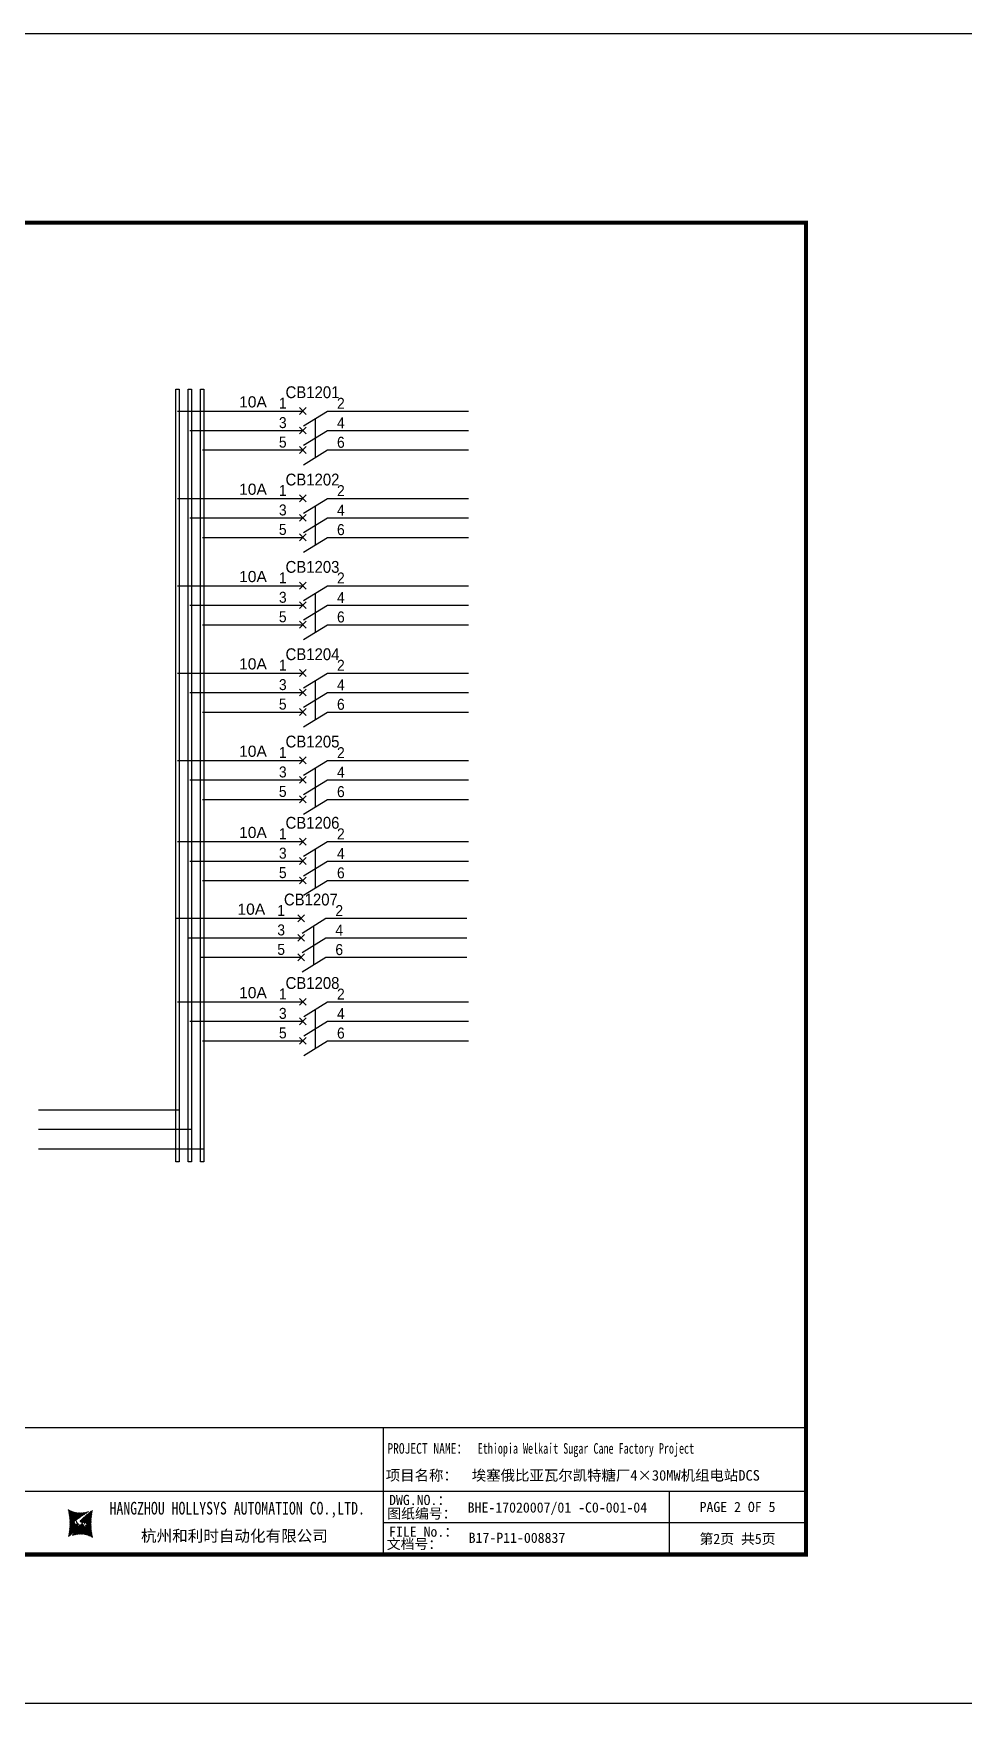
# Model space of a CAD drawing. Extents: x 79822 to 122366, y -56021 to -28815.
# Drawn here: x 98842 to 101043, y -37158 to -33205 of the extents above; entities that cross this region are included whole.
import ezdxf
from ezdxf.enums import TextEntityAlignment as Align
from ezdxf.lldxf.tags import DXFTag

# ---------------------------------------------------------------- set-up
doc = ezdxf.new("R2010")
doc.units = 0
doc.header["$LTSCALE"] = 100
doc.header["$MEASUREMENT"] = 0
for name, color, linetype in [('t', 1, 'Continuous'), ('标准图框及表格', 7, 'Continuous'), ('空气开关', 7, 'Continuous')]:
    doc.layers.add(name, color=color, linetype=linetype)
doc.styles.add('HZ', font='arial.ttf', dxfattribs={"width": 0.7})
doc.styles.get("Standard").update_dxf_attribs({"font": ''})
doc.styles.get('Standard').set_extended_font_data('SimSun')
tags = doc.linetypes.add('CENTER', pattern=[2, 1.25, -0.25, 0.25, -0.25]).pattern_tags.tags
tags[10:11] = [DXFTag(74, 4), DXFTag(75, 0), DXFTag(340, '0'), DXFTag(46, 1.0), DXFTag(50, 0.0), DXFTag(44, 0.0), DXFTag(45, 0.0)]
tags[8:9] = [DXFTag(74, 4), DXFTag(75, 0), DXFTag(340, '0'), DXFTag(46, 1.0), DXFTag(50, 0.0), DXFTag(44, 0.0), DXFTag(45, 0.0)]
tags[6:7] = [DXFTag(74, 4), DXFTag(75, 0), DXFTag(340, '0'), DXFTag(46, 1.0), DXFTag(50, 0.0), DXFTag(44, 0.0), DXFTag(45, 0.0)]
tags[4:5] = [DXFTag(74, 4), DXFTag(75, 0), DXFTag(340, '0'), DXFTag(46, 1.0), DXFTag(50, 0.0), DXFTag(44, 0.0), DXFTag(45, 0.0)]
pattern_1 = [(45, (0, 0), (-0.736262898216564, 0.7362628982165641), [])]

# ---------------------------------------------------------------- blocks, each defined once
blk = doc.blocks.new('图框')
at = {"layer": '标准图框及表格'}
h = blk.add_hatch(dxfattribs=at)
h.set_pattern_fill('ANSI31', color=5, scale=8.329863809039892, style=0)
h.set_pattern_definition(pattern_1)
edge = h.paths.add_edge_path()
edge.add_arc((2399.257256036391, -2998.153851416566), 55.18534773488954, 238.1092081981581, 291.6531626184834)
edge.add_line((2419.619937407027, -3049.445018414634), (2388.525499730735, -3070.242821799802))
edge.add_arc((2238.907377712399, -3078.328790578547), 135.3602868968974, 346.3915348661821, 374.2500326978034)
edge.add_line((2370.467593623529, -3110.177132109857), (2397.50623789792, -3087.85242802291))
edge.add_line((2391.339199201146, -3080.281448750429), (2396.143986595598, -3080.898839897796))
edge.add_spline(control_points=[(2397.470018868538, -3087.887634953957), (2398.35948137939, -3087.023080631327), (2399.970992452319, -3085.456697735681), (2399.869182150054, -3081.252294174519), (2397.426500162081, -3081.012803431273), (2396.121921064187, -3080.884897048199)], knot_values=[0, 0, 0, 0, 6.844331067525468, 12.40042740766005, 18.76924275352248, 18.76924275352248, 18.76924275352248, 18.76924275352248], weights=[1, 1, 1, 1, 1, 1], degree=3, periodic=0)
edge.add_spline(control_points=[(2388.515363058686, -3070.265433304907), (2387.789374929038, -3070.86905758363), (2386.478198365832, -3071.959237952229), (2385.544096281083, -3073.38263759949), (2385.127199159644, -3074.017912079413)], knot_values=[0, 0, 0, 0, 5.253673658024614, 9.488438564008057, 9.488438564008057, 9.488438564008057, 9.488438564008057], weights=[1, 1, 1, 1, 1], degree=3, periodic=0)
edge.add_spline(control_points=[(2386.272665588534, -3072.281716856574), (2385.721471206634, -3072.905523096015), (2384.632427465753, -3074.386714445929), (2384.912828655535, -3077.72895088909), (2387.858851342782, -3079.895552619193), (2390.185443934519, -3080.145534927004), (2391.314573401905, -3080.266855002868)], knot_values=[10.66597461496156, 10.66597461496156, 10.66597461496156, 10.66597461496156, 18.97770399508879, 28.89455822145742, 41.119553648298, 52.64692538081317, 52.64692538081317, 52.64692538081317, 52.64692538081317], weights=[1, 1, 1, 1, 1, 1, 1], degree=3, periodic=0)
h = blk.add_hatch(dxfattribs=at)
h.set_pattern_fill('ANSI31', color=3, scale=8.329863809039892, style=0)
h.set_pattern_definition(pattern_1)
edge = h.paths.add_edge_path()
edge.add_line((2402.469732125144, -3075.776359090531), (2407.706041465404, -3076.440586092609))
edge.add_spline(control_points=[(2401.044493204623, -3068.769946203269), (2400.155030693568, -3069.634500525768), (2398.543519620813, -3071.200883421574), (2398.645329922932, -3075.40528698259), (2401.088011911052, -3075.644777725895), (2402.392591008975, -3075.772684108895)], knot_values=[0, 0, 0, 0, 6.844331067526932, 12.40042740766158, 18.76924275352342, 18.76924275352342, 18.76924275352342, 18.76924275352342], weights=[1, 1, 1, 1, 1, 1], degree=3, periodic=0)
edge.add_line((2428.046918449632, -3046.480449047325), (2401.008274175249, -3068.805153134272))
edge.add_spline(control_points=[(2412.625169549749, -3083.918607966574), (2413.015644598316, -3083.422785431954), (2413.86377905187, -3082.052674005965), (2413.601683417044, -3078.928630268005), (2410.655660730175, -3076.762028538062), (2408.329068138031, -3076.512046230251), (2407.199938671052, -3076.390726154226)], knot_values=[12.65408913243743, 12.65408913243743, 12.65408913243743, 12.65408913243743, 18.97770399508879, 28.89455822145742, 41.119553648298, 52.64692538081317, 52.64692538081317, 52.64692538081317, 52.64692538081317], weights=[1, 1, 1, 1, 1, 1, 1], degree=3, periodic=0)
edge.add_line((2411.626283690712, -3084.975693399283), (2412.781242849298, -3083.732051979769))
edge.add_line((2410.021343801694, -3086.399138189481), (2411.626283690712, -3084.975693399414))
edge.add_line((2378.894574665755, -3107.212562742519), (2409.989012342048, -3086.414759357351))
edge.add_arc((2399.257256036391, -3158.503729740543), 55.18534773488965, 58.10920819815809, 111.6531626184834)
edge.add_arc((2559.607134360383, -3078.328790578547), 135.360286896897, 166.3915348661823, 194.2500326978024)
at = {"color": 7}
for p, q in [((2215.642035047145, -2851.581424744189), (2215.642035047145, -3151.581424744189)), ((3115.642035047145, -2851.581424744189), (3115.642035047145, -3151.581424744189)), ((0, -2911.581424744189), (1340.158172602998, -2911.581424744189)), ((2215.642035047145, -3001.581424744189), (3115.642035047145, -3001.581424744189)), ((3115.642035047145, -3001.581424744189), (4115.642035047145, -3001.581424744189)), ((3791.785572043125, -3001.581424744189), (3791.785572043125, -3151.581424744189)), ((0, -3031.581424744189), (1340.158172602998, -3031.581424744189)), ((4115.642035047145, -3076.581424744189), (3115.642035047145, -3076.581424744189))]:
    blk.add_line(p, q, dxfattribs=at)
at = {"color": 7, "const_width": 3}
blk.add_lwpolyline([(4115.642035047145, -2851.581424744189), (0, -2851.581424744189)], dxfattribs=at)
at = {"layer": 't', "color": 7}
for p, q in [((31.94938321653171, -2904.992613363662), (59.89920926059131, -2859.122325316828)), ((87.8490353046218, -2904.992613363662), (59.89920926059131, -2859.122325316828)), ((31.94938321653171, -2904.992613363662), (87.8490353046218, -2904.992613363662)), ((31.94938321653171, -2992.977239491032), (59.89920926059131, -2947.106951444141)), ((87.8490353046218, -2992.977239491032), (59.89920926059131, -2947.106951444141)), ((31.94938321653171, -2992.977239491032), (87.8490353046218, -2992.977239491032))]:
    blk.add_line(p, q, dxfattribs=at)
at = {"layer": 't', "color": 7, "const_width": 9.61519705431492}
blk.add_lwpolyline([(4115.642035047145, -3151.581424744189), (4115.642035047145, 0), (0, 0), (0, -3151.581424744189)], close=True, dxfattribs=at)
at = {"layer": 't', "color": 7, "const_width": 2.40379926357873}
for points in [[(118.7653193609731, -2852.783324375967), (118.7653193609731, -3151.581424744189)], [(299.0502641293569, -2852.783324375967), (299.0502641293569, -3151.581424744189)], [(604.3883150879992, -2852.783324375967), (604.3883150879992, -3156.41304604568)], [(791.9882990770857, -2852.783324375967), (791.9882990770857, -3156.41304604568)], [(979.588283066143, -2852.783324375967), (979.588283066143, -3156.41304604568)], [(1159.873227834585, -2852.783324375967), (1159.873227834585, -3156.41304604568)], [(1340.158172602998, -2852.783324375967), (1340.158172602998, -3156.41304604568)]]:
    blk.add_lwpolyline(points, dxfattribs=at)
at = {"color": 7, "linetype": 'CENTER'}
for s, height, p in [('图纸编号：', 24, (3125.2212882557, -3066.664538382978)), ('杭州和利时自动化有限公司', 27, (2542.549152440595, -3121.114498389041)), ('文档号：', 24, (3124.032392707933, -3138.728717091954))]:
    blk.add_text(s, height=height, dxfattribs=at).set_placement(p)
at = {"color": 7, "flags": 8}
for tag, p, height in [('DWG.NAME:', (1381.636459220965, -2910.37952511241), 25), ('PROJECTNAME:', (3125.480185663539, -2912.807924402037), 24), ('PROJECTNAME：', (3339.10867075545, -2913.108539231762), 25), ('DWG.NO.:', (3128.186172261583, -3030.402470643486), 24), ('图纸编号', (3315.362718925957, -3052.404678158069), 24), ('FILENO.:', (3128.672545599984, -3106.104124450346), 24), ('文档号', (3317.726365529132, -3124.132485953713), 24)]:
    blk.add_attdef(tag, p, '', height=height, dxfattribs=at)
for tag, height, p in [('A', 23, (59.89920926059131, -2974.881554149018)), ('设计时间', 23, (213.8658221408186, -2974.881554149018)), ('RENLIU', 24, (698.1883070825425, -2950.380597809435)), ('SHUFENWANG', 24, (885.7882910716289, -2950.380597809435)), ('FANGHOU', 24, (1069.730755450379, -2950.380597809435)), ('DANDANLI', 24, (1250.015700218792, -2950.380597809435)), ('刘仁', 23, (698.1883070825425, -3002.188376027443)), ('王姝芬', 23, (885.7882910716289, -3002.188376027443)), ('侯方', 23, (1069.730755450379, -3002.188376027443)), ('李丹丹', 23, (1250.015700218792, -3002.188376027443)), ('#10STATIONONTROLCABINETCOVER', 30, (1777.900103825072, -3017.182374560078)), ('PAGEXOFX', 24, (3953.713803545135, -3039.081424744189)), ('REV.', 24, (59.38265968048654, -3063.048954873535)), ('DATE', 24, (208.907791745165, -3063.048954873535)), ('DESCRIPTION', 24, (451.7192896086781, -3063.048954873535)), ('PREPARED', 24, (698.1883070825425, -3063.048954873535)), ('CHECKED', 24, (885.7882910716144, -3063.048954873535)), ('SIGNED', 24, (1069.730755450364, -3063.048954873535)), ('APPROVED', 24, (1250.015700218792, -3063.048954873535)), ('图纸名称', 30, (1777.900103825072, -3094.695064044037)), ('第几页共几页', 24, (3953.713803545135, -3114.081424744189))]:
    blk.add_attdef(tag, text='', height=height, dxfattribs=at).set_placement(p, align=Align.MIDDLE)
for tag, p in [('图纸名称:', (1377.81237181677, -2965.923337057193)), ('项目名称：', (3121.562334825969, -2984.305160940257)), ('项目名称：', (3325.036680579346, -2984.305160940257))]:
    blk.add_attdef(tag, text='', height=25, dxfattribs=at).set_placement(p, align=Align.BOTTOM_LEFT)
at = {"color": 7, "width": 0.8, "flags": 8}
blk.add_attdef('HANGZHOUHOLLYSYSAUTOMATIONCO.,LTD.', text='', height=24, dxfattribs=at).set_placement((2770.082304289484, -3045.714803244191), align=Align.MIDDLE)
at = {"layer": 't', "color": 7}
for s, p in [('版次', (59.89920926059131, -3117.600441270843)), ('日  期', (204.1999693705875, -3117.600441270843)), ('描  述', (444.4895954714448, -3117.600441270843)), ('设  计', (701.4970341851513, -3117.600441270843)), ('审  核', (885.5947788425256, -3117.600441270843)), ('会  签', (1065.022933075787, -3117.600441270843)), ('审  批', (1245.3078778442, -3117.600441270843))]:
    blk.add_text(s, height=25, dxfattribs=at).set_placement(p, align=Align.MIDDLE_CENTER)
at = {"layer": '标准图框及表格', "color": 5, "style": 'HZ'}
for s, p in [('pgqh', (2373.884875617339, -3059.677228196226)), ('hollilas', (2374.051901626051, -3085.968484618272))]:
    blk.add_text(s, height=5.205656721233694, dxfattribs=at).set_placement(p)
at = {"layer": '标准图框及表格', "color": 3, "style": 'HZ'}
for s, height, p in [('auto', 8.676094535389492, (2400.907127263781, -3074.200036411981)), ('hollysys', 4.338047267694746, (2402.5381050141, -3099.731461394062))]:
    blk.add_text(s, height=height, dxfattribs=at).set_placement(p)
blk = doc.blocks.new('供电端子')
at = {"style": 'HZ', "width": 0.7}
blk.add_attdef('供电端子', (0, 0), '', height=17, dxfattribs=at)

msp = doc.modelspace()

# ---------------------------------------------------------------- linework, layer by layer
at = {"color": 2}
for p, q in [((99182.8861822918, -34098.79157911312), (99479.55079592102, -34098.79157911312)), ((99538.1045272322, -34098.79157911312), (99871.79998937844, -34098.79157911312)), ((99182.8861822918, -34305.47570767717), (99479.55079592102, -34305.47570767717)), ((99538.1045272322, -34305.47570767717), (99871.79998937844, -34305.47570767717)), ((99182.8861822918, -34512.15983624123), (99479.55079592102, -34512.15983624123)), ((99538.1045272322, -34512.15983624123), (99871.79998937844, -34512.15983624123)), ((99182.8861822918, -34718.84396480528), (99479.55079592102, -34718.84396480528)), ((99538.1045272322, -34718.84396480528), (99871.79998937844, -34718.84396480528)), ((99182.8861822918, -34925.52809336934), (99479.55079592102, -34925.52809336934)), ((99538.1045272322, -34925.52809336934), (99871.79998937844, -34925.52809336934)), ((99182.87067315592, -35117.74682410745), (99479.53528678515, -35117.74682410745)), ((99538.08901809632, -35117.74682410745), (99871.78448024257, -35117.74682410745)), ((99179.03618229182, -35299.33624160176), (99475.70079592105, -35299.33624160176)), ((99534.25452723222, -35299.33624160176), (99867.94998937847, -35299.33624160176)), ((99182.90393968958, -35496.89787365097), (99479.56855331881, -35496.89787365097)), ((99538.12228462998, -35496.89787365097), (99871.81774677623, -35496.89787365097)), ((98854.09847893131, -35752.26460762556), (99187.79394107756, -35752.26460762556))]:
    msp.add_line(p, q, dxfattribs=at)
at = {"color": 6}
for p, q in [((99487.64267476836, -34106.88345796045), (99471.45891707369, -34090.69970026578)), ((99471.45891707369, -34106.88345796045), (99487.64267476836, -34090.69970026578)), ((99481.63285229607, -34133.57956529075), (99538.1045272322, -34098.79157911312)), ((99471.45891707369, -34152.99509339195), (99487.64267476836, -34136.81133569728)), ((99487.64267476836, -34152.99509339195), (99471.45891707369, -34136.81133569728)), ((99481.63285229607, -34179.69120072225), (99538.1045272322, -34144.90321454462)), ((99471.45891707369, -34199.10672882346), (99487.64267476836, -34182.92297112878)), ((99487.64267476836, -34199.10672882346), (99471.45891707369, -34182.92297112878)), ((99481.63285229607, -34225.80283615375), (99538.1045272322, -34191.01484997612)), ((99487.64267476836, -34313.56758652451), (99471.45891707369, -34297.38382882984)), ((99471.45891707369, -34313.56758652451), (99487.64267476836, -34297.38382882984)), ((99481.63285229607, -34340.2636938548), (99538.1045272322, -34305.47570767717)), ((99471.45891707369, -34359.67922195601), (99487.64267476836, -34343.49546426134)), ((99487.64267476836, -34359.67922195601), (99471.45891707369, -34343.49546426134)), ((99481.63285229607, -34386.3753292863), (99538.1045272322, -34351.58734310867)), ((99471.45891707369, -34405.79085738751), (99487.64267476836, -34389.60709969284)), ((99487.64267476836, -34405.79085738751), (99471.45891707369, -34389.60709969284)), ((99481.63285229607, -34432.48696471781), (99538.1045272322, -34397.69897854017)), ((99487.64267476836, -34520.25171508856), (99471.45891707369, -34504.06795739389)), ((99471.45891707369, -34520.25171508856), (99487.64267476836, -34504.06795739389)), ((99481.63285229607, -34546.94782241886), (99538.1045272322, -34512.15983624123)), ((99471.45891707369, -34566.36335052006), (99487.64267476836, -34550.17959282539)), ((99487.64267476836, -34566.36335052006), (99471.45891707369, -34550.17959282539)), ((99481.63285229607, -34593.05945785036), (99538.1045272322, -34558.27147167273)), ((99471.45891707369, -34612.47498595157), (99487.64267476836, -34596.29122825689)), ((99487.64267476836, -34612.47498595157), (99471.45891707369, -34596.29122825689)), ((99481.63285229607, -34639.17109328186), (99538.1045272322, -34604.38310710423)), ((99487.64267476836, -34726.93584365262), (99471.45891707369, -34710.75208595795)), ((99471.45891707369, -34726.93584365262), (99487.64267476836, -34710.75208595795)), ((99481.63285229607, -34753.63195098291), (99538.1045272322, -34718.84396480528)), ((99471.45891707369, -34773.04747908412), (99487.64267476836, -34756.86372138945)), ((99487.64267476836, -34773.04747908412), (99471.45891707369, -34756.86372138945)), ((99481.63285229607, -34799.74358641441), (99538.1045272322, -34764.95560023678)), ((99471.45891707369, -34819.15911451562), (99487.64267476836, -34802.97535682095)), ((99487.64267476836, -34819.15911451562), (99471.45891707369, -34802.97535682095)), ((99481.63285229607, -34845.85522184592), (99538.1045272322, -34811.06723566828)), ((99487.64267476836, -34933.61997221667), (99471.45891707369, -34917.436214522)), ((99471.45891707369, -34933.61997221667), (99487.64267476836, -34917.436214522)), ((99481.63285229607, -34960.31607954697), (99538.1045272322, -34925.52809336934)), ((99471.45891707369, -34979.73160764817), (99487.64267476836, -34963.5478499535)), ((99487.64267476836, -34979.73160764817), (99471.45891707369, -34963.5478499535)), ((99481.63285229607, -35006.42771497847), (99538.1045272322, -34971.63972880084)), ((99471.45891707369, -35025.84324307967), (99487.64267476836, -35009.659485385)), ((99487.64267476836, -35025.84324307967), (99471.45891707369, -35009.659485385)), ((99481.63285229607, -35052.53935040997), (99538.1045272322, -35017.75136423234)), ((99487.62716563248, -35125.83870295478), (99471.44340793781, -35109.65494526011)), ((99471.44340793781, -35125.83870295478), (99487.62716563248, -35109.65494526011)), ((99481.6173431602, -35152.53481028508), (99538.08901809632, -35117.74682410745)), ((99471.44340793781, -35171.95033838628), (99487.62716563248, -35155.76658069161)), ((99487.62716563248, -35171.95033838628), (99471.44340793781, -35155.76658069161)), ((99481.6173431602, -35198.64644571658), (99538.08901809632, -35163.85845953895)), ((99471.44340793781, -35218.06197381778), (99487.62716563248, -35201.87821612311)), ((99487.62716563248, -35218.06197381778), (99471.44340793781, -35201.87821612311)), ((99481.6173431602, -35244.75808114808), (99538.08901809632, -35209.97009497045)), ((99483.79267476838, -35307.42812044909), (99467.60891707371, -35291.24436275442)), ((99467.60891707371, -35307.42812044909), (99483.79267476838, -35291.24436275442)), ((99477.78285229609, -35334.12422777939), (99534.25452723222, -35299.33624160176)), ((99467.60891707371, -35353.53975588059), (99483.79267476838, -35337.35599818592)), ((99483.79267476838, -35353.53975588059), (99467.60891707371, -35337.35599818592)), ((99477.78285229609, -35380.23586321089), (99534.25452723222, -35345.44787703326)), ((99467.60891707371, -35399.65139131209), (99483.79267476838, -35383.46763361742)), ((99483.79267476838, -35399.65139131209), (99467.60891707371, -35383.46763361742)), ((99477.78285229609, -35426.34749864239), (99534.25452723222, -35391.55951246476)), ((99487.66043216614, -35504.9897524983), (99471.47667447147, -35488.80599480363)), ((99471.47667447147, -35504.9897524983), (99487.66043216614, -35488.80599480363)), ((99481.65060969385, -35531.6858598286), (99538.12228462998, -35496.89787365097)), ((99471.47667447147, -35551.1013879298), (99487.66043216614, -35534.91763023513)), ((99487.66043216614, -35551.1013879298), (99471.47667447147, -35534.91763023513)), ((99481.65060969385, -35577.7974952601), (99538.12228462998, -35543.00950908247)), ((99471.47667447147, -35597.21302336131), (99487.66043216614, -35581.02926566664)), ((99487.66043216614, -35597.21302336131), (99471.47667447147, -35581.02926566664)), ((99481.65060969385, -35623.9091306916), (99538.12228462998, -35589.12114451397))]:
    msp.add_line(p, q, dxfattribs=at)
at = {"color": 3}
for p, q in [((99212.58618229181, -34144.90321454462), (99479.55079592102, -34144.90321454462)), ((99538.1045272322, -34144.90321454462), (99871.21033971327, -34144.90321454462)), ((99212.58618229181, -34351.58734310867), (99479.55079592102, -34351.58734310867)), ((99538.1045272322, -34351.58734310867), (99871.21033971327, -34351.58734310867)), ((99212.58618229181, -34558.27147167273), (99479.55079592102, -34558.27147167273)), ((99538.1045272322, -34558.27147167273), (99871.21033971327, -34558.27147167273)), ((99212.58618229181, -34764.95560023678), (99479.55079592102, -34764.95560023678)), ((99538.1045272322, -34764.95560023678), (99871.21033971327, -34764.95560023678)), ((99212.58618229181, -34971.63972880084), (99479.55079592102, -34971.63972880084)), ((99538.1045272322, -34971.63972880084), (99871.21033971327, -34971.63972880084)), ((99212.57067315593, -35163.85845953895), (99479.53528678515, -35163.85845953895)), ((99538.08901809632, -35163.85845953895), (99871.1948305774, -35163.85845953895)), ((99208.73618229183, -35345.44787703326), (99475.70079592105, -35345.44787703326)), ((99534.25452723222, -35345.44787703326), (99867.3603397133, -35345.44787703326)), ((99212.6039396896, -35543.00950908247), (99479.56855331881, -35543.00950908247)), ((99538.12228462998, -35543.00950908247), (99871.22809711106, -35543.00950908247)), ((98854.09847893131, -35798.37624305706), (99216.67010258943, -35798.37624305706))]:
    msp.add_line(p, q, dxfattribs=at)
at = {"color": 1}
for p, q in [((99242.56706140349, -34191.01484997612), (99479.55079592102, -34191.01484997612)), ((99538.1045272322, -34191.01484997612), (99871.21033971327, -34191.01484997612)), ((99242.56706140349, -34397.69897854017), (99479.55079592102, -34397.69897854017)), ((99538.1045272322, -34397.69897854017), (99871.21033971327, -34397.69897854017)), ((99242.56706140349, -34604.38310710423), (99479.55079592102, -34604.38310710423)), ((99538.1045272322, -34604.38310710423), (99871.21033971327, -34604.38310710423)), ((99242.56706140349, -34811.06723566828), (99479.55079592102, -34811.06723566828)), ((99538.1045272322, -34811.06723566828), (99871.21033971327, -34811.06723566828)), ((99242.56706140349, -35017.75136423234), (99479.55079592102, -35017.75136423234)), ((99538.1045272322, -35017.75136423234), (99871.21033971327, -35017.75136423234)), ((99242.55155226761, -35209.97009497045), (99479.53528678515, -35209.97009497045)), ((99538.08901809632, -35209.97009497045), (99871.1948305774, -35209.97009497045)), ((99238.71706140351, -35391.55951246476), (99475.70079592105, -35391.55951246476)), ((99534.25452723222, -35391.55951246476), (99867.3603397133, -35391.55951246476)), ((99242.58481880128, -35589.12114451397), (99479.56855331881, -35589.12114451397)), ((99538.12228462998, -35589.12114451397), (99871.22809711106, -35589.12114451397)), ((98854.09847893131, -35844.48787848856), (99245.17346861541, -35844.48787848856))]:
    msp.add_line(p, q, dxfattribs=at)
for points in [[(80901.87250222845, -33205.12014105816), (120195.6471711922, -33205.12014105816), (120195.6471711922, -37157.7241594209), (80901.87250222845, -37157.7241594209)], [(99245.17346861541, -34047.09157911313), (99245.17346861541, -35875.9195565472), (99237.33618229175, -35875.9195565472), (99237.33618229175, -34047.09157911313)]]:
    msp.add_lwpolyline(points, close=True, dxfattribs=at)
at = {"color": 2}
msp.add_lwpolyline([(99186.87346861548, -34047.09157911313), (99186.87346861548, -35875.9195565472), (99179.03618229182, -35875.9195565472), (99179.03618229182, -34047.09157911313)], close=True, dxfattribs=at)
at = {"color": 3}
msp.add_lwpolyline([(99216.02346861544, -34047.09157911313), (99216.02346861544, -35875.9195565472), (99208.18618229179, -35875.9195565472), (99208.18618229179, -34047.09157911313)], close=True, dxfattribs=at)
at = {"layer": '空气开关', "color": 6}
for p, q in [((99509.86868976413, -34162.29720763342), (99509.86868976413, -34116.18557220195)), ((99509.86868976413, -34208.40884306492), (99509.86868976413, -34162.29720763345)), ((99509.86868976413, -34368.98133619747), (99509.86868976413, -34322.869700766)), ((99509.86868976413, -34415.09297162898), (99509.86868976413, -34368.9813361975)), ((99509.86868976413, -34575.66546476153), (99509.86868976413, -34529.55382933006)), ((99509.86868976413, -34621.77710019303), (99509.86868976413, -34575.66546476156)), ((99509.86868976413, -34782.34959332558), (99509.86868976413, -34736.23795789411)), ((99509.86868976413, -34828.46122875709), (99509.86868976413, -34782.34959332561)), ((99509.86868976413, -34989.03372188964), (99509.86868976413, -34942.92208645817)), ((99509.86868976413, -35035.14535732114), (99509.86868976413, -34989.03372188967)), ((99509.85318062826, -35181.25245262775), (99509.85318062826, -35135.14081719628)), ((99509.85318062826, -35227.36408805925), (99509.85318062826, -35181.25245262778)), ((99506.01868976415, -35362.84187012206), (99506.01868976415, -35316.73023469059)), ((99506.01868976415, -35408.95350555356), (99506.01868976415, -35362.84187012209)), ((99509.88644716192, -35560.40350217127), (99509.88644716192, -35514.2918667398)), ((99509.88644716192, -35606.51513760277), (99509.88644716192, -35560.4035021713))]:
    msp.add_line(p, q, dxfattribs=at)

# ---------------------------------------------------------------- block references
at = {"color": 1}
ref = msp.add_blockref('图框', (96554.29085259105, -33653.23142554892), dxfattribs=at)
ref.add_attrib('第几页共几页', '第2页 共5页', dxfattribs={"color": 7, "height": 24, "flags": 8}).set_placement((100508.0046561362, -36767.31285029311), align=Align.MIDDLE)
ref.add_attrib('图纸编号', 'BHE-17020007/01 -C0-001-04', (99869.653571517, -36705.63610370699), dxfattribs={"color": 7, "height": 24, "flags": 8})
ref.add_attrib('文档号', 'B17-P11-008837', (99872.01721812018, -36777.36391150263), dxfattribs={"color": 7, "height": 24, "flags": 8})
ref.add_attrib('图纸名称', '1# & 2# 锅炉电源柜1接线图', dxfattribs={"color": 7, "height": 30, "flags": 8}).set_placement((98332.19095641612, -36747.92648959296), align=Align.MIDDLE)
ref.add_attrib('刘仁', '史丽红', dxfattribs={"color": 7, "height": 23, "flags": 8}).set_placement((97252.47915967359, -36655.41980157636), align=Align.MIDDLE)
ref.add_attrib('王姝芬', '潘丽君', dxfattribs={"color": 7, "height": 23, "flags": 8}).set_placement((97440.07914366268, -36655.41980157636), align=Align.MIDDLE)
ref.add_attrib('侯方', '张洁', dxfattribs={"color": 7, "height": 23, "flags": 8}).set_placement((97624.02160804142, -36655.41980157636), align=Align.MIDDLE)
ref.add_attrib('李丹丹', '王晓磊', dxfattribs={"color": 7, "height": 23, "flags": 8}).set_placement((97804.30655280984, -36655.41980157636), align=Align.MIDDLE)
ref.add_attrib('设计时间', '17.03.13', dxfattribs={"color": 7, "height": 23, "flags": 8}).set_placement((96768.15667473187, -36628.11297969794), align=Align.MIDDLE)
ref.add_attrib('A', 'B', dxfattribs={"color": 7, "height": 23, "flags": 8}).set_placement((96614.19006185164, -36628.11297969794), align=Align.MIDDLE)
ref.add_attrib('REV.', 'REV.', dxfattribs={"color": 7, "height": 24, "flags": 8}).set_placement((96613.67351227153, -36716.28038042245), align=Align.MIDDLE)
ref.add_attrib('DATE', 'DATE', dxfattribs={"color": 7, "height": 24, "flags": 8}).set_placement((96763.19864433621, -36716.28038042245), align=Align.MIDDLE)
ref.add_attrib('DESCRIBE', 'DESCRIPTION', dxfattribs={"color": 7, "height": 24, "flags": 8}).set_placement((97006.01014219972, -36716.28038042245), align=Align.MIDDLE)
ref.add_attrib('PREPARE', 'PREPARED', dxfattribs={"color": 7, "height": 24, "flags": 8}).set_placement((97252.47915967359, -36716.28038042245), align=Align.MIDDLE)
ref.add_attrib('VERIFY', 'CHECKED', dxfattribs={"color": 7, "height": 24, "flags": 8}).set_placement((97440.07914366266, -36716.28038042245), align=Align.MIDDLE)
ref.add_attrib('SIGN', 'SIGNED', dxfattribs={"color": 7, "height": 24, "flags": 8}).set_placement((97624.02160804141, -36716.28038042245), align=Align.MIDDLE)
ref.add_attrib('APPROVER', 'APPROVED', dxfattribs={"color": 7, "height": 24, "flags": 8}).set_placement((97804.30655280984, -36716.28038042245), align=Align.MIDDLE)
ref.add_attrib('RENLIU', 'Lihong Shi', dxfattribs={"color": 7, "height": 24, "flags": 8}).set_placement((97252.47915967359, -36603.61202335836), align=Align.MIDDLE)
ref.add_attrib('SHUFENWANG', 'Lijun Pan', dxfattribs={"color": 7, "height": 24, "width": 0.9, "flags": 8}).set_placement((97440.07914366268, -36603.61202335836), align=Align.MIDDLE)
ref.add_attrib('FANGHOU', 'Jie  Zhang', dxfattribs={"color": 7, "height": 24, "flags": 8}).set_placement((97624.02160804142, -36603.61202335836), align=Align.MIDDLE)
ref.add_attrib('DANDANLI', 'Xiaolei Wang', dxfattribs={"color": 7, "height": 24, "flags": 8}).set_placement((97804.30655280984, -36603.61202335836), align=Align.MIDDLE)
ref.add_attrib('DWG.NAME:', 'DWG.NAME:', (97935.927311812, -36563.61095066133), dxfattribs={"color": 7, "height": 25, "flags": 8})
ref.add_attrib('#10STATIONONTROLCABINETCOVER', '1# & 2#  BOILER POWER DISTRIBUTION 1 CABINET WIRING DIAGRAM', dxfattribs={"color": 7, "height": 24, "width": 0.8, "flags": 8}).set_placement((98332.19095641612, -36670.413800109), align=Align.MIDDLE)
ref.add_attrib('图纸名称:', '图纸名称:', dxfattribs={"color": 7, "height": 25, "flags": 8}).set_placement((97932.10322440782, -36619.15476260611), align=Align.BOTTOM_LEFT)
ref.add_attrib('HANGZHOUHOLLYSYSAUTOMATIONCO.,LTD', 'HANGZHOU HOLLYSYS AUTOMATION CO.,LTD.', dxfattribs={"color": 7, "height": 30, "width": 0.8, "flags": 8}).set_placement((99324.37315688052, -36698.94622879311), align=Align.MIDDLE)
ref.add_attrib('PROJECTNAME：', 'PROJECT NAME：', (99679.67727482121, -36566.33996478068), dxfattribs={"color": 7, "height": 25, "width": 0.8, "flags": 8})
ref.add_attrib('项目名称：', '项目名称：', dxfattribs={"color": 7, "height": 25, "flags": 8}).set_placement((99675.85318741701, -36637.53658648918), align=Align.BOTTOM_LEFT)
ref.add_attrib('PROJECTNAME：', 'Ethiopia Welkait Sugar Cane Factory Project', (99893.3995233465, -36566.33996478068), dxfattribs={"color": 7, "height": 25, "width": 0.7, "flags": 8})
ref.add_attrib('项目名称：', '埃塞俄比亚瓦尔凯特糖厂4×30MW机组电站DCS', dxfattribs={"color": 7, "height": 25, "flags": 8}).set_placement((99879.32753317039, -36637.53658648918), align=Align.BOTTOM_LEFT)
ref.add_attrib('PAGEXOFX', 'PAGE 2 OF 5', dxfattribs={"color": 7, "height": 24, "flags": 8}).set_placement((100508.0046561362, -36692.31285029311), align=Align.MIDDLE)
ref.add_attrib('DWG.NO.：', 'DWG.NO.：', (99683.66590121105, -36687.81997184844), dxfattribs={"color": 7, "height": 24, "flags": 8})
ref.add_attrib('FILENO.：', 'FILE No.：', (99683.66590121105, -36762.81997184844), dxfattribs={"color": 7, "height": 24, "flags": 8})
ref = msp.add_blockref('供电端子', (99361.73874114403, -34090.32342254229), dxfattribs=dict(xscale=0.9349999999976717, yscale=0.9349999999976717))
ref.add_attrib('供电端子', '10A', dxfattribs={"height": 26.4, "style": 'HZ'}).set_placement((99361.73874114403, -34090.32342254229), align=Align.CENTER)
ref = msp.add_blockref('供电端子', (99502.53874114402, -34068.32342254229), dxfattribs=dict(xscale=0.9349999999976717, yscale=0.9349999999976717))
ref.add_attrib('供电端子', 'CB1201', dxfattribs={"height": 28.05, "style": 'HZ', "width": 0.9}).set_placement((99502.53874114402, -34068.32342254229), align=Align.CENTER)
ref = msp.add_blockref('供电端子', (99502.53874114402, -34275.00755110634), dxfattribs=dict(xscale=0.9349999999976717, yscale=0.9349999999976717))
ref.add_attrib('供电端子', 'CB1202', dxfattribs={"height": 28.05, "style": 'HZ', "width": 0.9}).set_placement((99502.53874114402, -34275.00755110634), align=Align.CENTER)
ref = msp.add_blockref('供电端子', (99361.73874114403, -34297.00755110634), dxfattribs=dict(xscale=0.9349999999976717, yscale=0.9349999999976717))
ref.add_attrib('供电端子', '10A', dxfattribs={"height": 26.4, "style": 'HZ'}).set_placement((99361.73874114403, -34297.00755110634), align=Align.CENTER)
ref = msp.add_blockref('供电端子', (99502.53874114402, -34481.6916796704), dxfattribs=dict(xscale=0.9349999999976717, yscale=0.9349999999976717))
ref.add_attrib('供电端子', 'CB1203', dxfattribs={"height": 28.05, "style": 'HZ', "width": 0.9}).set_placement((99502.53874114402, -34481.6916796704), align=Align.CENTER)
ref = msp.add_blockref('供电端子', (99361.73874114403, -34503.6916796704), dxfattribs=dict(xscale=0.9349999999976717, yscale=0.9349999999976717))
ref.add_attrib('供电端子', '10A', dxfattribs={"height": 26.4, "style": 'HZ'}).set_placement((99361.73874114403, -34503.6916796704), align=Align.CENTER)
ref = msp.add_blockref('供电端子', (99502.53874114402, -34688.37580823445), dxfattribs=dict(xscale=0.9349999999976717, yscale=0.9349999999976717))
ref.add_attrib('供电端子', 'CB1204', dxfattribs={"height": 28.05, "style": 'HZ', "width": 0.9}).set_placement((99502.53874114402, -34688.37580823445), align=Align.CENTER)
ref = msp.add_blockref('供电端子', (99361.73874114403, -34710.37580823445), dxfattribs=dict(xscale=0.9349999999976717, yscale=0.9349999999976717))
ref.add_attrib('供电端子', '10A', dxfattribs={"height": 26.4, "style": 'HZ'}).set_placement((99361.73874114403, -34710.37580823445), align=Align.CENTER)
ref = msp.add_blockref('供电端子', (99361.73874114403, -34917.05993679851), dxfattribs=dict(xscale=0.9349999999976717, yscale=0.9349999999976717))
ref.add_attrib('供电端子', '10A', dxfattribs={"height": 26.4, "style": 'HZ'}).set_placement((99361.73874114403, -34917.05993679851), align=Align.CENTER)
ref = msp.add_blockref('供电端子', (99502.53874114402, -34895.05993679851), dxfattribs=dict(xscale=0.9349999999976717, yscale=0.9349999999976717))
ref.add_attrib('供电端子', 'CB1205', dxfattribs={"height": 28.05, "style": 'HZ', "width": 0.9}).set_placement((99502.53874114402, -34895.05993679851), align=Align.CENTER)
ref = msp.add_blockref('供电端子', (99502.52323200814, -35087.27866753662), dxfattribs=dict(xscale=0.9349999999976717, yscale=0.9349999999976717))
ref.add_attrib('供电端子', 'CB1206', dxfattribs={"height": 28.05, "style": 'HZ', "width": 0.9}).set_placement((99502.52323200814, -35087.27866753662), align=Align.CENTER)
ref = msp.add_blockref('供电端子', (99361.72323200815, -35109.27866753662), dxfattribs=dict(xscale=0.9349999999976717, yscale=0.9349999999976717))
ref.add_attrib('供电端子', '10A', dxfattribs={"height": 26.4, "style": 'HZ'}).set_placement((99361.72323200815, -35109.27866753662), align=Align.CENTER)
ref = msp.add_blockref('供电端子', (99498.68874114404, -35268.86808503092), dxfattribs=dict(xscale=0.9349999999976717, yscale=0.9349999999976717))
ref.add_attrib('供电端子', 'CB1207', dxfattribs={"height": 28.05, "style": 'HZ', "width": 0.9}).set_placement((99498.68874114404, -35268.86808503092), align=Align.CENTER)
ref = msp.add_blockref('供电端子', (99357.88874114405, -35290.86808503092), dxfattribs=dict(xscale=0.9349999999976717, yscale=0.9349999999976717))
ref.add_attrib('供电端子', '10A', dxfattribs={"height": 26.4, "style": 'HZ'}).set_placement((99357.88874114405, -35290.86808503092), align=Align.CENTER)
ref = msp.add_blockref('供电端子', (99502.5564985418, -35466.42971708014), dxfattribs=dict(xscale=0.9349999999976717, yscale=0.9349999999976717))
ref.add_attrib('供电端子', 'CB1208', dxfattribs={"height": 28.05, "style": 'HZ', "width": 0.9}).set_placement((99502.5564985418, -35466.42971708014), align=Align.CENTER)
ref = msp.add_blockref('供电端子', (99361.75649854181, -35488.42971708014), dxfattribs=dict(xscale=0.9349999999976717, yscale=0.9349999999976717))
ref.add_attrib('供电端子', '10A', dxfattribs={"height": 26.4, "style": 'HZ'}).set_placement((99361.75649854181, -35488.42971708014), align=Align.CENTER)

# ---------------------------------------------------------------- texts
at = {"layer": '空气开关', "style": 'HZ', "width": 0.9}
for s, p in [('1', (99423.14102774301, -34093.0966167909)), ('2', (99560.5535273254, -34093.55478122383)), ('3', (99423.14102774301, -34139.2082522224)), ('4', (99560.5535273254, -34139.66641665533)), ('5', (99423.14102774301, -34185.3198876539)), ('6', (99560.5535273254, -34185.77805208683)), ('1', (99423.14102774301, -34299.78074535495)), ('2', (99560.5535273254, -34300.23890978788)), ('3', (99423.14102774301, -34345.89238078646)), ('4', (99560.5535273254, -34346.35054521939)), ('5', (99423.14102774301, -34392.00401621796)), ('6', (99560.5535273254, -34392.46218065089)), ('1', (99423.14102774301, -34506.46487391901)), ('2', (99560.5535273254, -34506.92303835194)), ('3', (99423.14102774301, -34552.57650935051)), ('4', (99560.5535273254, -34553.03467378344)), ('5', (99423.14102774301, -34598.68814478201)), ('6', (99560.5535273254, -34599.14630921494)), ('1', (99423.14102774301, -34713.14900248306)), ('2', (99560.5535273254, -34713.60716691599)), ('3', (99423.14102774301, -34759.26063791457)), ('4', (99560.5535273254, -34759.7188023475)), ('5', (99423.14102774301, -34805.37227334607)), ('6', (99560.5535273254, -34805.830437779)), ('1', (99423.14102774301, -34919.83313104712)), ('2', (99560.5535273254, -34920.29129548005)), ('3', (99423.14102774301, -34965.94476647862)), ('4', (99560.5535273254, -34966.40293091155)), ('5', (99423.14102774301, -35012.05640191012)), ('6', (99560.5535273254, -35012.51456634305)), ('1', (99423.12551860714, -35112.05186178523)), ('2', (99560.53801818953, -35112.51002621816)), ('3', (99423.12551860714, -35158.16349721673)), ('4', (99560.53801818953, -35158.62166164966)), ('5', (99423.12551860714, -35204.27513264823)), ('6', (99560.53801818953, -35204.73329708116)), ('1', (99419.29102774303, -35293.64127927954)), ('2', (99556.70352732543, -35294.09944371247)), ('3', (99419.29102774303, -35339.75291471104)), ('4', (99556.70352732543, -35340.21107914397)), ('5', (99419.29102774303, -35385.86455014254)), ('6', (99556.70352732543, -35386.32271457547)), ('1', (99423.1587851408, -35491.20291132875)), ('2', (99560.57128472319, -35491.66107576168)), ('3', (99423.1587851408, -35537.31454676025)), ('4', (99560.57128472319, -35537.77271119318)), ('5', (99423.1587851408, -35583.42618219175)), ('6', (99560.57128472319, -35583.88434662468))]:
    msp.add_text(s, height=26.00961058081033, dxfattribs=at).set_placement(p)

doc.saveas('drawing.dxf')
